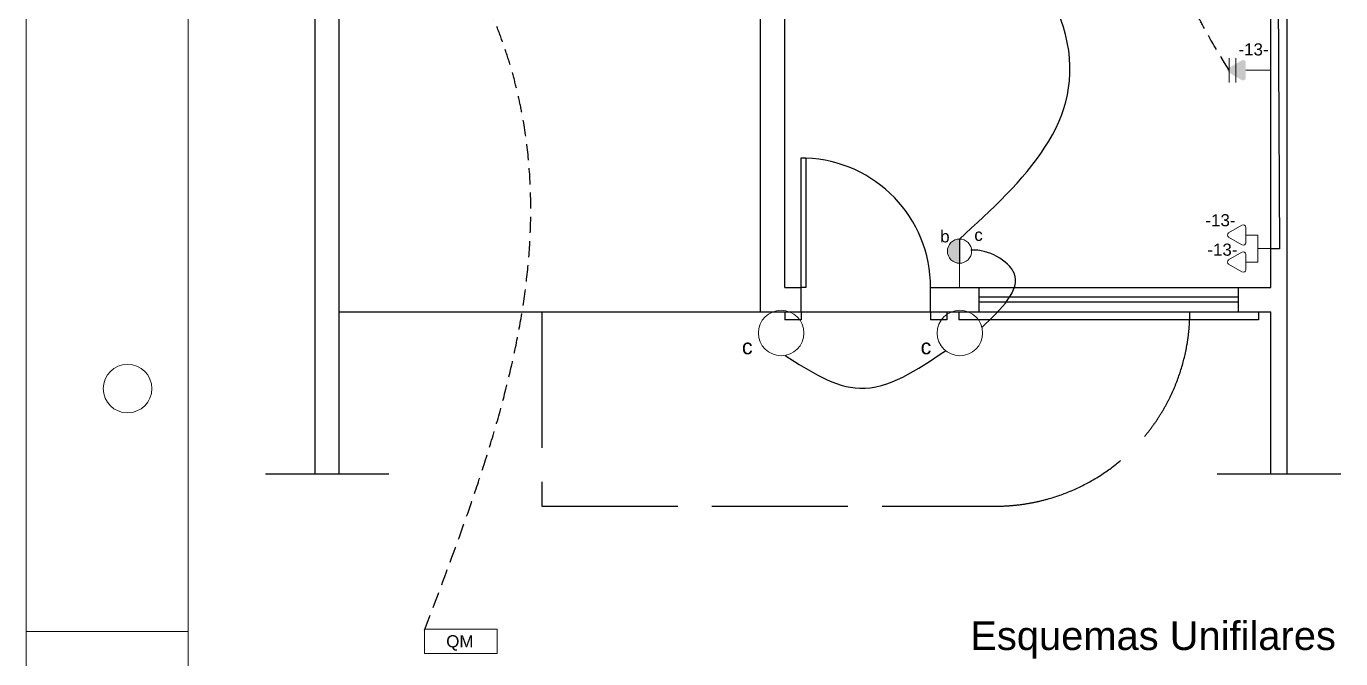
# Model space of a CAD drawing. Header units: millimetres. Extents: x 117864 to 253185, y 7775 to 37034.
# Drawn here: x 117864 to 125978, y 15468 to 19373 of the extents above; entities that cross this region are included whole.
import ezdxf
from ezdxf.enums import TextEntityAlignment as Align

# ---------------------------------------------------------------- set-up
doc = ezdxf.new("R2010")
doc.units = ezdxf.units.MM
doc.header["$LTSCALE"] = 200
for name, pattern in [('ACAD_ISO02W100', [15, 12, -3]), ('ACAD_ISO04W100', [30, 24, -3, 0, -3]), ('DASHED', [0.75, 0.5, -0.25])]:
    doc.linetypes.add(name, pattern=pattern)
for name, color, linetype, lineweight in [('arquitetonico', 7, 'Continuous', 9), ('Eletrodutos', 4, 'Continuous', 9), ('simbologia', 2, 'Continuous', 9)]:
    doc.layers.add(name, color=color, linetype=linetype, lineweight=lineweight)
doc.layers.add('Texto', color=9, linetype='Continuous')
doc.styles.add('style1', font='arial.ttf')

msp = doc.modelspace()

# ---------------------------------------------------------------- hatches: boundary and pattern name
at = {"layer": 'simbologia'}
h = msp.add_hatch(color=256, dxfattribs=at)
h.dxf.hatch_style = 1
h.paths.add_polyline_path([(125330.3924454948, 19062.37106369552), (125368.1342818938, 19040.58080429042, 0.5773502691923221), (125392.1342818945, 19054.43721075126), (125392.1342818945, 19148.85744912162, 0.5773502691928563), (125368.1342818938, 19162.71385558246), (125330.3924454948, 19140.92359617728)])
h.paths.add_polyline_path([(125289.6461822822, 19085.89592973019), (125330.3924454948, 19062.37106369552), (125330.3924454948, 19140.92359617728), (125289.6461822822, 19117.39873014253)])
h.paths.add_polyline_path([(125286.3639568345, 19087.790923476), (125289.6461822822, 19085.89592973019), (125289.6461822822, 19117.39873014253), (125286.3639568345, 19115.50373639669, 0.5773502691836978)])
msp.add_hatch(color=256, dxfattribs=at).paths.add_polyline_path([(123625.4631815159, 18059.14104239686, 1), (123625.4631815159, 17909.29517818193)])

# ---------------------------------------------------------------- linework, layer by layer
at = {"lineweight": 30}
for p, q in [((125646.6253342854, 16610.02010172853), (125646.6253342854, 26760.02010172853)), ((119646.6253342854, 16610.02010172853), (119646.6253342854, 26210.02010172853)), ((125546.6253342854, 17760.02010172853), (125546.6253342854, 25460.02010172853)), ((122546.6253342854, 17760.02010172853), (122546.6253342854, 23710.02010172853)), ((119796.6253342854, 16610.02010172853), (119796.6253342854, 22110.02010172853)), ((122396.6253342854, 17610.02010172853), (122396.6253342854, 22110.02010172853)), ((122546.6253342854, 17760.02010172853), (122646.6253342855, 17760.02010172853)), ((122646.6253342854, 17610.02010172853), (122646.6253342855, 17760.02010172853)), ((123446.6253342854, 17610.02010172845), (123446.6253342855, 17760.02010172845)), ((123446.6253342855, 17760.02010172853), (125546.6253342854, 17760.02010172853)), ((123746.6253342854, 17610.02010172853), (123746.6253342854, 17760.02010172853)), ((125346.6253342854, 17700.02010172853), (123746.6253342854, 17700.02010172853)), ((125346.6253342854, 17610.02010172853), (125346.6253342854, 17760.02010172853)), ((119796.6253342854, 17610.02010172853), (125546.6253342854, 17610.02010172853)), ((119796.6253342854, 17610.02010172853), (121046.6253342854, 17610.02010172853)), ((122546.6253342854, 17610.02010172853), (122546.6253342854, 17560.02010172853)), ((122646.6253342854, 17610.02010172853), (122646.6253342854, 17560.02010172853)), ((123446.6253342854, 17610.02010172853), (123446.6253342854, 17560.02010172853)), ((123546.6253342854, 17610.02010172853), (123546.6253342854, 17560.02010172853)), ((123621.6253342854, 17610.02010172856), (123621.6253342854, 17560.02010172856)), ((125346.6253342854, 17670.02010172853), (123746.6253342854, 17670.02010172853)), ((125471.6253342854, 17610.02010172853), (125471.6253342854, 17560.02010172853)), ((125546.6253342854, 16610.02010172853), (125546.6253342854, 17610.02010172853)), ((122646.6253342854, 17560.02010172853), (122546.6253342854, 17560.02010172853)), ((123546.6253342854, 17560.02010172853), (123446.6253342854, 17560.02010172853)), ((125471.6253342854, 17560.02010172854), (123621.6253342854, 17560.02010172856))]:
    msp.add_line(p, q, dxfattribs=at)
at = {"linetype": 'ACAD_ISO02W100', "lineweight": 30, "ltscale": 0.35}
for p, q in [((121046.6253342854, 17610.02010172853), (121046.6253342854, 16410.02010172853)), ((121046.6253342854, 16410.02010172853), (123846.6253342854, 16410.02010172853))]:
    msp.add_line(p, q, dxfattribs=at)
at = {"linetype": 'ACAD_ISO04W100', "lineweight": 30, "ltscale": 0.35}
for p, q in [((119340.1332919832, 16610.02010172853), (120103.1173765876, 16610.02010172853)), ((125215.1332919832, 16610.02010172853), (125978.1173765876, 16610.02010172853))]:
    msp.add_line(p, q, dxfattribs=at)
at = {"lineweight": 30}
msp.add_lwpolyline([(122646.6253342855, 17760.02010172853), (122646.6253342855, 18560.02010172853), (122676.6253342855, 18560.02010172853), (122676.6253342855, 17760.02010172853)], close=True, dxfattribs=at)
msp.add_arc((122646.6253342854, 17760.02010172853), 800, 7.016709298534877e-15, 87.85090437280226, dxfattribs=at)
at = {"linetype": 'ACAD_ISO02W100', "lineweight": 30, "ltscale": 0.35}
for start, end in [(329.9999999997541, 7.016709298534877e-15), (270, 329.9999999997541)]:
    msp.add_arc((123846.6253342854, 17610.02010172853), 1200, start, end, dxfattribs=at)
at = {"layer": 'arquitetonico'}
msp.add_line((117864.2424207351, 29211.17200262638), (117864.2424207351, 8211.172002626321), dxfattribs=at)
at = {"layer": 'arquitetonico', "ltscale": 0.1}
msp.add_line((118864.2424207351, 15636.17200262638), (117864.2424207351, 15636.17200262638), dxfattribs=at)
msp.add_circle((118489.2424207351, 17136.17200262638), 150, dxfattribs=at)
at = {"layer": 'Eletrodutos'}
msp.add_line((118864.2424207351, 28861.17200262638), (118864.2424207351, 8561.172002626321), dxfattribs=at)
at = {"layer": 'Eletrodutos', "lineweight": 30}
msp.add_line((125588.0335228909, 20071.84018346702), (125600.5491094709, 17999.92127366853), dxfattribs=at)
at = {"layer": 'Eletrodutos', "linetype": 'DASHED', "lineweight": 30}
msp.add_line((125600.5491094709, 17999.92127366853), (125546.6253342854, 17999.59554292981), dxfattribs=at)
msp.add_open_spline([(125289.6461822822, 19101.64732993644), (125136.3624359676, 19348.97996206753), (124667.0634700798, 20106.22233955505), (126024.5185515898, 22048.25955175314), (123113.3382017034, 21940.97334330249), (122640.2789994193, 21883.46335617628)], degree=3, knots=[0, 0, 0, 0, 849.6188400308847, 2601.223238679539, 4318.451944742501, 4318.451944742501, 4318.451944742501, 4318.451944742501], dxfattribs=at)
msp.add_spline([(120322.3562171962, 15644.06770414868), (120712.4217806706, 19505.02596885059), (120228.5432633246, 20636.96224131121), (122452.9716691516, 21660.7806768209)], degree=3, dxfattribs=at)
at = {"layer": 'Eletrodutos', "lineweight": 30}
for points in [[(123625.091820996, 18059.7118301575), (124279.078909069, 19321.86246239292), (123984.5031499928, 20577.63409434089), (124007.3892446407, 20585.15064006785)], [(123763.5633649059, 17513.5979833286), (123961.7123959361, 17848.00764278328), (123699.7743723445, 17990.78575385929), (123695.6255591426, 17990.45261266231)]]:
    msp.add_spline(points, degree=3, dxfattribs=at)
at = {"layer": 'Eletrodutos', "linetype": 'Continuous', "lineweight": 30}
msp.add_spline([(122549.1718502634, 17341.01546233926), (123010.185474323, 17137.88233789758), (123539.2468236538, 17369.84554516981)], degree=3, dxfattribs=at)
at = {"layer": 'simbologia'}
for p, q in [((125289.6461822822, 19026.72439782941), (125289.6461822822, 19176.57026204347)), ((125330.3924454948, 19026.72439782941), (125330.3924454948, 19176.57026204347)), ((125392.1342818945, 19101.64732993631), (125541.9801461095, 19101.64732993631)), ((125392.1342818954, 18084.24802952963), (125467.0572140024, 18084.24802952963)), ((125467.0572140024, 17917.31243846947), (125467.0572140024, 18084.24802952963)), ((125467.0572140024, 18000.7802339995), (125541.9801461094, 18000.7802339995)), ((123625.091820996, 17760.02010172853), (123625.091820996, 17909.86596594346)), ((125392.1342818954, 17917.31243846947), (125467.0572140024, 17917.31243846947))]:
    msp.add_line(p, q, dxfattribs=at)
at = {"layer": 'simbologia', "lineweight": 30, "ltscale": 100}
msp.add_line((123625.091820996, 18059.7118301575), (123625.091820996, 17909.86596594346), dxfattribs=at)
at = {"layer": 'simbologia'}
for points in [[(125392.1342818954, 18037.03791034407), (125392.1342818954, 18131.45814871526, 0.5773502691910171), (125368.1342818954, 18145.31455517575), (125286.3639568345, 18098.10443598993, 0.5773502691868615), (125286.3639568345, 18070.39162306932), (125368.1342818954, 18023.18150388358, 0.5773502691908418)], [(125392.1342818954, 17870.10231928392), (125392.1342818954, 17964.52255765502, 0.5773502691904195), (125368.1342818954, 17978.37896411559), (125286.3639568345, 17931.16884492977, 0.5773502691871351), (125286.3639568345, 17903.45603200916), (125368.1342818954, 17856.24591282344, 0.5773502691908418)]]:
    msp.add_lwpolyline(points, format="xyb", close=True, dxfattribs=at)
msp.add_lwpolyline([(120322.3562171962, 15500.88393730053), (120771.893809841, 15500.88393730053), (120771.893809841, 15650.72980151468), (120322.3562171962, 15650.72980151468)], close=True, dxfattribs=at)
for centre, radius in [((123625.091820996, 17984.78889805046), 74.92293210703012), ((122524.2745135021, 17479.27208191468), 140.4804977006814), ((123627.3411100194, 17479.27208191468), 140.4804977006814)]:
    msp.add_circle(centre, radius, dxfattribs=at)

# ---------------------------------------------------------------- texts
at = {"layer": 'Texto', "style": 'style1'}
for s, height, p in [('-13-', 74.92293210703012, (125346.8506337203, 19193.02845026896)), ('-13-', 74.92293210703012, (125142.8202699733, 18138.11399343286)), ('b', 74.92293210703012, (123505.5632914998, 18038.52973118233)), ('c', 74.92293210703012, (123716.2544221121, 18048.10926769297)), ('-13-', 74.92293210703012, (125154.6779648834, 17956.55508486055)), ('c', 93.65366513378765, (122281.9653427502, 17347.90673588248)), ('c', 93.65366513378765, (123385.0319392676, 17347.90673588248)), ('QM', 74.92293210703012, (120456.3690589527, 15538.17432277424))]:
    msp.add_text(s, height=height, dxfattribs=at).set_placement(p)
at = {"layer": 'Texto', "lineweight": -3, "style": 'style1'}
msp.add_text('Esquemas Unifilares', height=176.2082853855006, dxfattribs=at).set_placement((124819.9469558413, 15588.24511919462), align=Align.MIDDLE)

doc.saveas('drawing.dxf')
